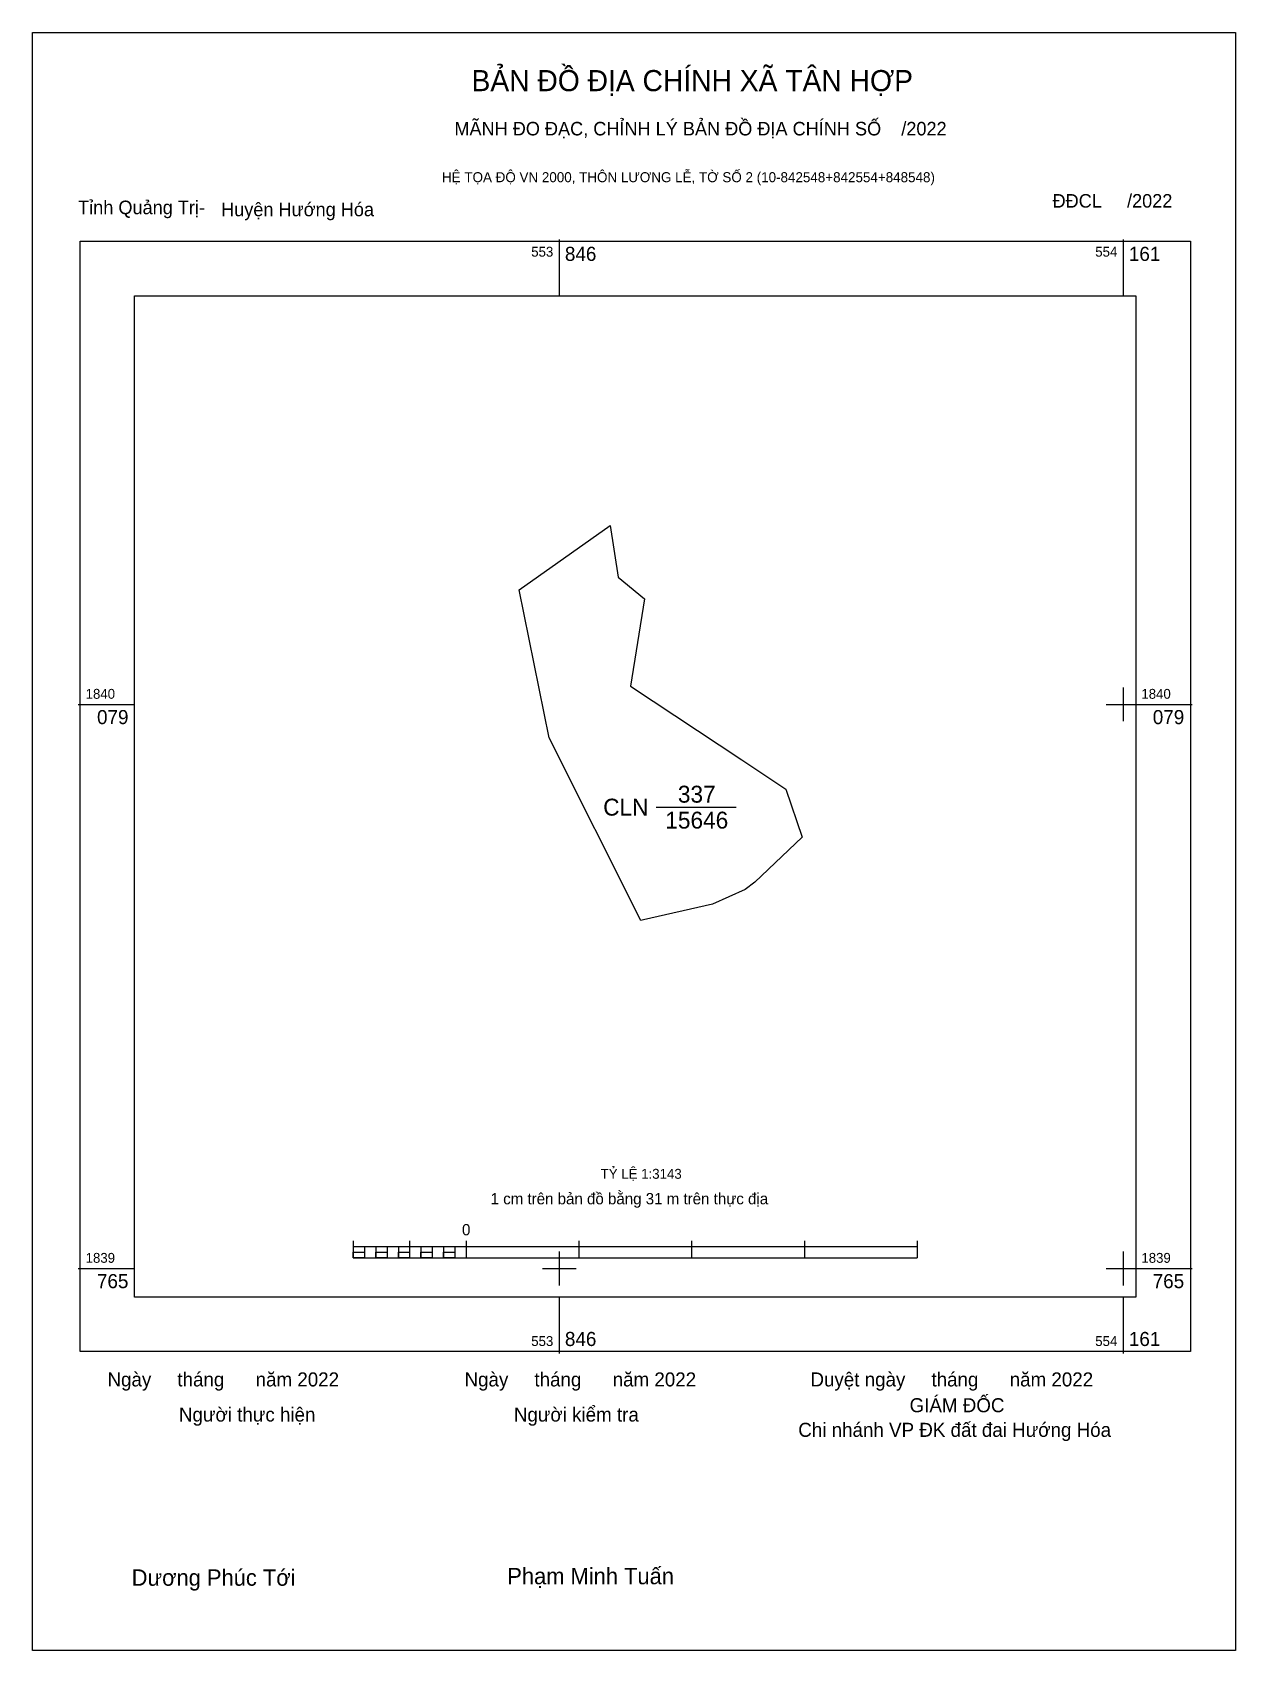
# Model space of a CAD drawing. Extents: x 553553 to 554224, y 1839552 to 1840454.
import ezdxf

# ---------------------------------------------------------------- set-up
doc = ezdxf.new("R2010")
doc.units = 0
for name, color, linetype in [('Level 10', 7, 'Continuous'), ('Level 13', 7, 'Continuous'), ('Level 15', 7, 'Continuous'), ('Level 6', 7, 'Continuous'), ('Level 62', 7, 'Continuous'), ('Level 63', 7, 'Continuous'), ('Level 9', 7, 'Continuous')]:
    doc.layers.add(name, color=color, linetype=linetype)

msp = doc.modelspace()

# ---------------------------------------------------------------- linework, layer by layer
at = {"layer": 'Level 10'}
msp.add_line((553900.95, 1840022.2), (553945.46, 1840022.2), dxfattribs=at)
msp.add_lwpolyline([(553875.29, 1840179.09), (553879.85, 1840150.42), (553894.44, 1840138.22), (553886.57, 1840089.69), (553948.7, 1840048.53), (553973.26, 1840032.25), (553982.31, 1840005.46), (553955.85, 1839980.36), (553950.64, 1839976.38), (553932.26, 1839968.2), (553893.87, 1839959.32), (553892.4, 1839959.06), (553841.25, 1840060.83), (553824.52, 1840143.35)], close=True, dxfattribs=at)
at = {"layer": 'Level 15'}
msp.add_lwpolyline([(553553.27, 1840453.99), (554223.91, 1840453.99), (554223.91, 1839552.13), (553553.27, 1839552.13)], close=True, dxfattribs=at)
at = {"layer": 'Level 62'}
msp.add_lwpolyline([(553610.29, 1840307.17), (554168.26, 1840307.17), (554168.26, 1839749.2), (553610.29, 1839749.2)], close=True, dxfattribs=at)
at = {"layer": 'Level 63'}
for p, q in [((553846.94, 1840338.6), (553846.94, 1840307.17)), ((554161.27, 1840338.6), (554161.27, 1840307.17)), ((554161.27, 1840088.89), (554161.27, 1840070.03)), ((553578.86, 1840079.46), (553610.29, 1840079.46)), ((554151.84, 1840079.46), (554170.7, 1840079.46)), ((554168.26, 1840079.46), (554199.69, 1840079.46)), ((553732.11, 1839780.42), (553732.11, 1839770.99)), ((553732.11, 1839777.28), (554046.44, 1839777.28)), ((553738.4, 1839777.28), (553738.4, 1839770.99)), ((553744.68, 1839777.28), (553744.68, 1839770.99)), ((553750.97, 1839777.28), (553750.97, 1839770.99)), ((553757.25, 1839777.28), (553757.25, 1839770.99)), ((553763.54, 1839780.42), (553763.54, 1839770.99)), ((553763.54, 1839777.28), (553763.54, 1839770.99)), ((553769.83, 1839777.28), (553769.83, 1839770.99)), ((553776.11, 1839777.28), (553776.11, 1839770.99)), ((553782.4, 1839777.28), (553782.4, 1839770.99)), ((553788.69, 1839777.28), (553788.69, 1839770.99)), ((553794.97, 1839780.42), (553794.97, 1839770.99)), ((553794.97, 1839777.28), (553794.97, 1839770.99)), ((553846.94, 1839774.56), (553846.94, 1839755.7)), ((553857.84, 1839780.42), (553857.84, 1839770.99)), ((553920.71, 1839780.42), (553920.71, 1839770.99)), ((553983.57, 1839780.42), (553983.57, 1839770.99)), ((554046.44, 1839780.42), (554046.44, 1839770.99)), ((554161.27, 1839774.56), (554161.27, 1839755.7)), ((553578.86, 1839765.13), (553610.29, 1839765.13)), ((553732.11, 1839770.99), (554046.44, 1839770.99)), ((553837.51, 1839765.13), (553856.37, 1839765.13)), ((554151.84, 1839765.13), (554170.7, 1839765.13)), ((554168.26, 1839765.13), (554199.69, 1839765.13)), ((553846.94, 1839749.2), (553846.94, 1839717.77)), ((554161.27, 1839749.2), (554161.27, 1839717.77))]:
    msp.add_line(p, q, dxfattribs=at)
for points in [[(553579.84, 1840337.62), (554198.71, 1840337.62), (554198.71, 1839718.75), (553579.84, 1839718.75)], [(553732.11, 1839774.14), (553738.4, 1839774.14), (553738.4, 1839770.99), (553732.11, 1839770.99)], [(553732.11, 1839774.14), (553738.4, 1839774.14), (553738.4, 1839770.99), (553732.11, 1839770.99)], [(553744.68, 1839774.14), (553750.97, 1839774.14), (553750.97, 1839770.99), (553744.68, 1839770.99)], [(553757.25, 1839774.14), (553763.54, 1839774.14), (553763.54, 1839770.99), (553757.25, 1839770.99)], [(553769.83, 1839774.14), (553776.11, 1839774.14), (553776.11, 1839770.99), (553769.83, 1839770.99)], [(553782.4, 1839774.14), (553788.69, 1839774.14), (553788.69, 1839770.99), (553782.4, 1839770.99)]]:
    msp.add_lwpolyline(points, close=True, dxfattribs=at)

# ---------------------------------------------------------------- texts
at = {"layer": 'Level 13'}
for s, p in [('CLN', (553871.42, 1840017.48)), ('337', (553913.06, 1840024.71)), ('15646', (553906.05, 1840010.25))]:
    msp.add_text(s, height=9.43, dxfattribs=at).set_placement(p)
at = {"layer": 'Level 6'}
msp.add_text('TỶ LỆ 1:3143', height=5.5256, dxfattribs=at).set_placement((553870.01, 1839815.09))
at = {"layer": 'Level 63'}
for s, height, p in [('BẢN ĐỒ ĐỊA CHÍNH XÃ TÂN HỢP', 11.7674, (553798.04, 1840421.21)), ('MÃNH ĐO ĐẠC, CHỈNH LÝ BẢN ĐỒ ĐỊA CHÍNH SỐ    /2022', 7.5508, (553788.48, 1840396.55)), ('HỆ TỌA ĐỘ VN 2000, THÔN LƯƠNG LỄ, TỜ SỐ 2 (10-842548+842554+848548)', 5.5895, (553781.6, 1840370.48)), ('553', 5.501, (553831.33, 1840328.98)), ('846', 7.858, (553850.09, 1840326.62)), ('554', 5.501, (554145.68, 1840328.98)), ('161', 7.858, (554164.41, 1840326.62)), ('1840', 5.501, (553582.98, 1840082.6)), ('1840', 5.501, (554171.4, 1840082.6)), ('079', 7.858, (553589.32, 1840068.46)), ('079', 7.858, (554177.74, 1840068.46)), ('1 cm trên bản đồ bằng 31 m trên thực địa', 6.2866, (553808.67, 1839800.86)), ('0', 6.29, (553792.74, 1839783.57)), ('1839', 5.501, (553582.98, 1839768.27)), ('1839', 5.501, (554171.4, 1839768.27)), ('765', 7.858, (553589.27, 1839754.13)), ('765', 7.858, (554177.69, 1839754.13)), ('846', 7.858, (553850.09, 1839721.89)), ('161', 7.858, (554164.41, 1839721.89)), ('553', 5.501, (553831.33, 1839721.89)), ('554', 5.501, (554145.68, 1839721.89)), ('Ngày     tháng      năm 2022', 7.8215, (553595.14, 1839699.36)), ('Ngày     tháng      năm 2022', 7.8215, (553794.14, 1839699.36)), ('Duyệt ngày     tháng      năm 2022', 7.8215, (553986.93, 1839699.36)), ('GIÁM ĐỐC', 7.822, (554042.18, 1839684.99)), ('Người thực hiện', 7.8215, (553634.95, 1839679.8)), ('Người kiểm tra', 7.8215, (553821.63, 1839679.8)), ('Chi nhánh VP ĐK đất đai Hướng Hóa', 7.8215, (553980.15, 1839671.27)), ('Dương Phúc Tới', 9.123, (553608.63, 1839588.29)), ('Phạm Minh Tuấn', 9.123, (553817.97, 1839589.12))]:
    msp.add_text(s, height=height, dxfattribs=at).set_placement(p)
at = {"layer": 'Level 9'}
for s, p in [('Tỉnh Quảng Trị-', (553578.78, 1840352.66)), ('Huyện Hướng Hóa', (553658.46, 1840351.53)), ('ĐĐCL     /2022', (554121.86, 1840356.31))]:
    msp.add_text(s, height=7.5508, dxfattribs=at).set_placement(p)

doc.saveas('drawing.dxf')
